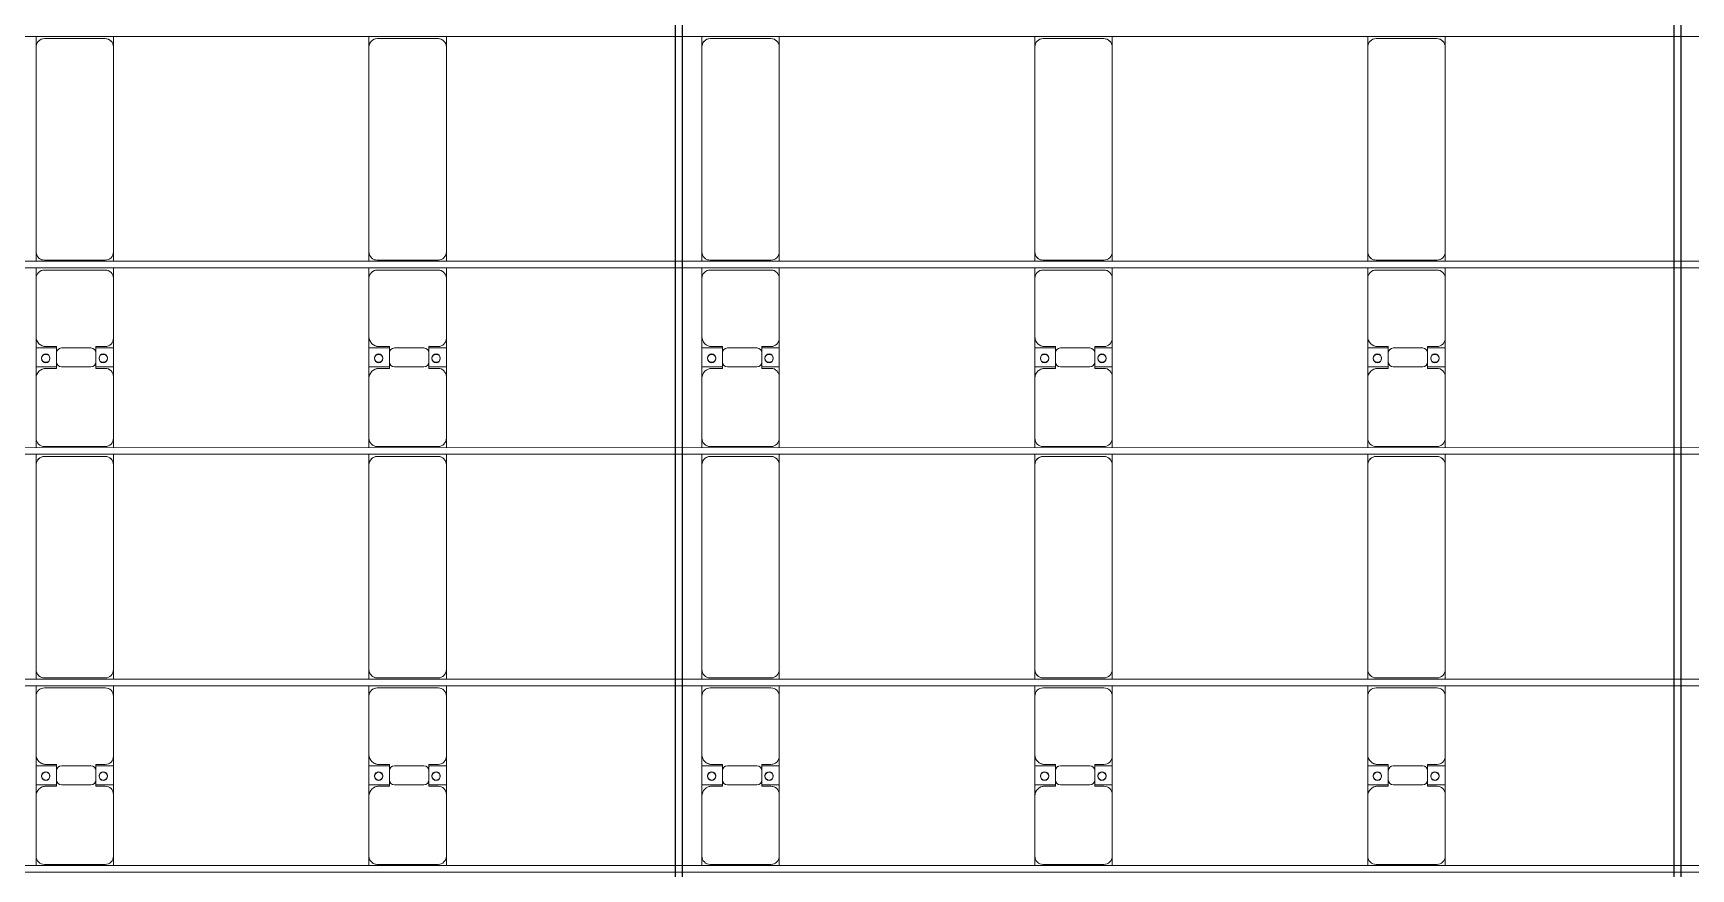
# Model space of a CAD drawing. Header units: millimetres. Extents: x -147246 to 112336, y -213734 to -86506.
# Drawn here: x -84365 to -74406, y -150925 to -145905 of the extents above; entities that cross this region are included whole.
import ezdxf

# ---------------------------------------------------------------- set-up
doc = ezdxf.new("R2010")
doc.units = ezdxf.units.MM
doc.layers.add('A-GENM', color=13, linetype='Continuous', lineweight=9)
doc.layers.add('S-BEAM', color=12, linetype='Continuous', lineweight=9)

# ---------------------------------------------------------------- blocks, each defined once
blk = doc.blocks.new('Dầm C52 - Dầm C52-18781-BỐ TRÍ KHUNG KẾT CẤU BÈ PIN 05')
at = {"layer": 'S-BEAM', "color": 1}
blk.add_line((-74474.3, 20), (74474.3, 20), dxfattribs=at)
blk = doc.blocks.new('Dầm C52 - Dầm C52-18782-BỐ TRÍ KHUNG KẾT CẤU BÈ PIN 05')
at = {"layer": 'S-BEAM', "color": 1}
for p, q in [((-74474.3, 20), (74474.3, 20)), ((74474.3, -20), (-74474.3, -20))]:
    blk.add_line(p, q, dxfattribs=at)
blk = doc.blocks.new('Dầm C52 - Dầm C52-18783-BỐ TRÍ KHUNG KẾT CẤU BÈ PIN 05')
at = {"layer": 'S-BEAM', "color": 1}
for p, q in [((-74474.3, 20), (74474.3, 20)), ((74474.3, -20), (-74474.3, -20))]:
    blk.add_line(p, q, dxfattribs=at)
blk = doc.blocks.new('Dầm C52 - Hộp 40x60-25898-BỐ TRÍ KHUNG KẾT CẤU BÈ PIN 05')
at = {"layer": 'S-BEAM', "color": 3, "lineweight": 25}
for p, q in [((-55982.1, 20), (55982.1, 20)), ((55982.1, -20), (-55982.1, -20))]:
    blk.add_line(p, q, dxfattribs=at)
blk = doc.blocks.new('Dầm C52 - Hộp 40x60-V1-BỐ TRÍ KHUNG KẾT CẤU BÈ PIN 05')
at = {"layer": 'S-BEAM', "color": 3, "lineweight": 25}
for p, q in [((-16391.3, 20), (55982.1, 20)), ((55982.1, -20), (-16391.3, -20))]:
    blk.add_line(p, q, dxfattribs=at)
blk = doc.blocks.new('Dai phao do pin - DẢI PHAO ĐỠ PIN-V7-BỐ TRÍ KHUNG KẾT CẤU BÈ PIN 05')
at = {"layer": 'A-GENM', "color": 7}
for p, q in [((50913.2, 241.6), (50969.7, 241.6)), ((51329.7, 241.6), (50969.7, 241.6)), ((51329.7, 241.6), (51512.2, 241.6)), ((51397.8, 241.6), (51580.3, 241.6)), ((51397.8, 118.2), (51397.8, 241.6)), ((51512.2, 241.6), (51512.2, 118.2)), ((51930.3, 241.6), (51580.3, 241.6)), ((51930.3, 241.6), (51993.2, 241.6)), ((52033.2, 241.6), (52089.7, 241.6)), ((53320.3, 241.6), (52089.7, 241.6)), ((53320.3, 241.6), (53383.2, 241.6)), ((53423.2, 241.6), (53479.7, 241.6)), ((53839.7, 241.6), (53479.7, 241.6)), ((53839.7, 241.6), (54022.2, 241.6)), ((53907.8, 241.6), (54090.3, 241.6)), ((53907.8, 118.2), (53907.8, 241.6)), ((54022.2, 241.6), (54022.2, 118.2)), ((54440.3, 241.6), (54090.3, 241.6)), ((54442.7, 241.6), (54503.2, 241.6)), ((54543.2, 241.6), (54599.7, 241.6)), ((55830.3, 241.6), (54599.7, 241.6)), ((55830.3, 241.6), (55893.2, 241.6)), ((50919.7, 191.6), (50919.7, -173.4)), ((51389.7, 118.2), (51389.7, 181.6)), ((51482.2, 118.2), (51389.7, 118.2)), ((51520.3, 118.2), (51427.8, 118.2)), ((51520.3, 181.6), (51520.3, 118.2)), ((51980.3, -173.4), (51980.3, 191.6)), ((52039.7, 191.6), (52039.7, -173.4)), ((53370.3, -173.4), (53370.3, 191.6)), ((53429.7, 191.6), (53429.7, -173.4)), ((53899.7, 118.2), (53899.7, 181.6)), ((53992.2, 118.2), (53899.7, 118.2)), ((54030.3, 118.2), (53937.8, 118.2)), ((54030.3, 181.6), (54030.3, 118.2)), ((54490.3, -173.4), (54490.3, 191.6)), ((54549.7, 191.6), (54549.7, -173.4)), ((55880.3, -173.4), (55880.3, 191.6)), ((51397.8, 88.2), (51397.8, -88.2)), ((51512.2, -88.2), (51512.2, 88.2)), ((53907.8, 88.2), (53907.8, -88.2)), ((54022.2, -88.2), (54022.2, 88.2)), ((51389.7, -173.4), (51389.7, -118.2)), ((51389.7, -118.2), (51482.2, -118.2)), ((51397.8, -223.4), (51397.8, -118.2)), ((51427.8, -118.2), (51520.3, -118.2)), ((51512.2, -118.2), (51512.2, -223.4)), ((51520.3, -118.2), (51520.3, -173.4)), ((53899.7, -173.4), (53899.7, -118.2)), ((53899.7, -118.2), (53992.2, -118.2)), ((53907.8, -223.4), (53907.8, -118.2)), ((53937.8, -118.2), (54030.3, -118.2)), ((54022.2, -118.2), (54022.2, -223.4)), ((54030.3, -118.2), (54030.3, -173.4)), ((50969.7, -223.4), (50913.2, -223.4)), ((50969.7, -223.4), (51339.7, -223.4)), ((51512.2, -223.4), (51339.7, -223.4)), ((51570.3, -223.4), (51397.8, -223.4)), ((51570.3, -223.4), (51930.3, -223.4)), ((51993.2, -223.4), (51930.3, -223.4)), ((52089.7, -223.4), (52033.2, -223.4)), ((52089.7, -223.4), (53320.3, -223.4)), ((53383.2, -223.4), (53320.3, -223.4)), ((53479.7, -223.4), (53423.2, -223.4)), ((53479.7, -223.4), (53849.7, -223.4)), ((54022.2, -223.4), (53849.7, -223.4)), ((54080.3, -223.4), (53907.8, -223.4)), ((54080.3, -223.4), (54440.3, -223.4)), ((54503.2, -223.4), (54442.7, -223.4)), ((54599.7, -223.4), (54543.2, -223.4)), ((54599.7, -223.4), (55830.3, -223.4)), ((55893.2, -223.4), (55830.3, -223.4))]:
    blk.add_line(p, q, dxfattribs=at)
for centre, radius, start, end in [((50969.7, 191.6), 50, 90, 180), ((50969.7, 191.6), 50, 135, 180), ((51329.7, 181.6), 60, 0, 90), ((51329.7, 181.6), 60, 0, 30), ((51448.6, 183.2), 25, 0, 180), ((51451.4, 183.2), 25, 360, 180), ((51580.3, 181.6), 60, 90, 180), ((51580.3, 181.6), 60, 150, 180), ((51930.3, 191.6), 50, 360, 90), ((51930.3, 191.6), 50, 360, 45), ((52089.7, 191.6), 50, 90, 180), ((52089.7, 191.6), 50, 105, 180), ((53320.3, 191.6), 50, 0, 90), ((53320.3, 191.6), 50, 15, 90), ((53479.7, 191.6), 50, 90, 180), ((53479.7, 191.6), 50, 135, 180), ((53839.7, 181.6), 60, 360, 90), ((53839.7, 181.6), 60, 360, 30), ((53958.6, 183.2), 25, 0, 180), ((53961.4, 183.2), 25, 360, 180), ((54090.3, 181.6), 60, 90, 180), ((54090.3, 181.6), 60, 150, 180), ((54440.3, 191.6), 50, 0, 90), ((54440.3, 191.6), 50, 0, 45), ((54599.7, 191.6), 50, 90, 180), ((54599.7, 191.6), 50, 105, 180), ((55830.3, 191.6), 50, 0, 90), ((55830.3, 191.6), 50, 15, 90), ((51427.8, 88.2), 30, 90, 180), ((51448.6, 183.2), 25, 180, 0), ((51451.4, 183.2), 25, 180, 0), ((51482.2, 88.2), 30, 0, 90), ((53937.8, 88.2), 30, 90, 180), ((53958.6, 183.2), 25, 180, 0), ((53961.4, 183.2), 25, 180, 360), ((53992.2, 88.2), 30, 0, 90), ((51427.8, -88.2), 30, 180, 270), ((51482.2, -88.2), 30, 270, 0), ((53937.8, -88.2), 30, 180, 270), ((53992.2, -88.2), 30, 270, 0), ((50969.7, -173.4), 50, 180, 270), ((50969.7, -173.4), 50, 180, 225), ((51339.7, -173.4), 50, 270, 360), ((51339.7, -173.4), 50, 315, 0), ((51448.6, -161.8), 25, 0, 180), ((51448.6, -161.8), 25, 180, 360), ((51451.4, -161.8), 25, 0, 180), ((51451.4, -161.8), 25, 180, 360), ((51570.3, -173.4), 50, 180, 270), ((51570.3, -173.4), 50, 180, 225), ((51930.3, -173.4), 50, 270, 0), ((51930.3, -173.4), 50, 315, 0), ((52089.7, -173.4), 50, 180, 270), ((52089.7, -173.4), 50, 180, 270), ((53320.3, -173.4), 50, 270, 0), ((53320.3, -173.4), 50, 285, 0), ((53479.7, -173.4), 50, 180, 270), ((53479.7, -173.4), 50, 180, 225), ((53849.7, -173.4), 50, 270, 360), ((53849.7, -173.4), 50, 315, 360), ((53958.6, -161.8), 25, 0, 180), ((53958.6, -161.8), 25, 180, 0), ((53961.4, -161.8), 25, 360, 180), ((53961.4, -161.8), 25, 180, 0), ((54080.3, -173.4), 50, 180, 270), ((54080.3, -173.4), 50, 180, 225), ((54440.3, -173.4), 50, 270, 0), ((54440.3, -173.4), 50, 315, 360), ((54599.7, -173.4), 50, 180, 270), ((54599.7, -173.4), 50, 180, 270), ((55830.3, -173.4), 50, 270, 0), ((55830.3, -173.4), 50, 285, 0)]:
    blk.add_arc(centre, radius, start, end, dxfattribs=at)
blk = doc.blocks.new('Dai phao do pin - DẢI PHAO ĐỠ PIN-V8-BỐ TRÍ KHUNG KẾT CẤU BÈ PIN 05')
at = {"layer": 'A-GENM', "color": 7}
for p, q in [((50913.2, 241.6), (50969.7, 241.6)), ((51329.7, 241.6), (50969.7, 241.6)), ((51329.7, 241.6), (51512.2, 241.6)), ((51397.8, 241.6), (51580.3, 241.6)), ((51397.8, 118.2), (51397.8, 241.6)), ((51512.2, 241.6), (51512.2, 118.2)), ((51930.3, 241.6), (51580.3, 241.6)), ((51930.3, 241.6), (51993.2, 241.6)), ((52033.2, 241.6), (52089.7, 241.6)), ((53320.3, 241.6), (52089.7, 241.6)), ((53320.3, 241.6), (53383.2, 241.6)), ((53423.2, 241.6), (53479.7, 241.6)), ((53839.7, 241.6), (53479.7, 241.6)), ((53839.7, 241.6), (54022.2, 241.6)), ((53907.8, 241.6), (54090.3, 241.6)), ((53907.8, 118.2), (53907.8, 241.6)), ((54022.2, 241.6), (54022.2, 118.2)), ((54440.3, 241.6), (54090.3, 241.6)), ((54442.7, 241.6), (54503.2, 241.6)), ((54543.2, 241.6), (54599.7, 241.6)), ((55830.3, 241.6), (54599.7, 241.6)), ((55830.3, 241.6), (55893.2, 241.6)), ((50919.7, 191.6), (50919.7, -173.4)), ((51389.7, 118.2), (51389.7, 181.6)), ((51482.2, 118.2), (51389.7, 118.2)), ((51520.3, 118.2), (51427.8, 118.2)), ((51520.3, 181.6), (51520.3, 118.2)), ((51980.3, -173.4), (51980.3, 191.6)), ((52039.7, 191.6), (52039.7, -173.4)), ((53370.3, -173.4), (53370.3, 191.6)), ((53429.7, 191.6), (53429.7, -173.4)), ((53899.7, 118.2), (53899.7, 181.6)), ((53992.2, 118.2), (53899.7, 118.2)), ((54030.3, 118.2), (53937.8, 118.2)), ((54030.3, 181.6), (54030.3, 118.2)), ((54490.3, -173.4), (54490.3, 191.6)), ((54549.7, 191.6), (54549.7, -173.4)), ((55880.3, -173.4), (55880.3, 191.6)), ((51397.8, 88.2), (51397.8, -88.2)), ((51512.2, -88.2), (51512.2, 88.2)), ((53907.8, 88.2), (53907.8, -88.2)), ((54022.2, -88.2), (54022.2, 88.2)), ((51389.7, -173.4), (51389.7, -118.2)), ((51389.7, -118.2), (51482.2, -118.2)), ((51397.8, -223.4), (51397.8, -118.2)), ((51427.8, -118.2), (51520.3, -118.2)), ((51512.2, -118.2), (51512.2, -223.4)), ((51520.3, -118.2), (51520.3, -173.4)), ((53899.7, -173.4), (53899.7, -118.2)), ((53899.7, -118.2), (53992.2, -118.2)), ((53907.8, -223.4), (53907.8, -118.2)), ((53937.8, -118.2), (54030.3, -118.2)), ((54022.2, -118.2), (54022.2, -223.4)), ((54030.3, -118.2), (54030.3, -173.4)), ((50969.7, -223.4), (50913.2, -223.4)), ((50969.7, -223.4), (51339.7, -223.4)), ((51512.2, -223.4), (51339.7, -223.4)), ((51570.3, -223.4), (51397.8, -223.4)), ((51570.3, -223.4), (51930.3, -223.4)), ((51993.2, -223.4), (51930.3, -223.4)), ((52089.7, -223.4), (52033.2, -223.4)), ((52089.7, -223.4), (53320.3, -223.4)), ((53383.2, -223.4), (53320.3, -223.4)), ((53479.7, -223.4), (53423.2, -223.4)), ((53479.7, -223.4), (53849.7, -223.4)), ((54022.2, -223.4), (53849.7, -223.4)), ((54080.3, -223.4), (53907.8, -223.4)), ((54080.3, -223.4), (54440.3, -223.4)), ((54503.2, -223.4), (54442.8, -223.4)), ((54599.7, -223.4), (54543.2, -223.4)), ((54599.7, -223.4), (55830.3, -223.4)), ((55893.2, -223.4), (55830.3, -223.4))]:
    blk.add_line(p, q, dxfattribs=at)
for centre, radius, start, end in [((50969.7, 191.6), 50, 90, 180), ((50969.7, 191.6), 50, 135, 173.76807), ((51329.7, 181.6), 60, 0, 90), ((51329.7, 181.6), 60, 0, 30), ((51448.6, 183.2), 25, 0, 180), ((51451.4, 183.2), 25, 360, 180), ((51580.3, 181.6), 60, 90, 180), ((51580.3, 181.6), 60, 150, 180), ((51930.3, 191.6), 50, 360, 90), ((51930.3, 191.6), 50, 360, 45), ((52089.7, 191.6), 50, 90, 180), ((52089.7, 191.6), 50, 105, 180), ((53320.3, 191.6), 50, 0, 90), ((53320.3, 191.6), 50, 15, 90), ((53479.7, 191.6), 50, 90, 180), ((53479.7, 191.6), 50, 135, 180), ((53839.7, 181.6), 60, 360, 90), ((53839.7, 181.6), 60, 360, 30), ((53958.6, 183.2), 25, 0, 180), ((53961.4, 183.2), 25, 360, 180), ((54090.3, 181.6), 60, 90, 180), ((54090.3, 181.6), 60, 150, 180), ((54440.3, 191.6), 50, 0, 90), ((54440.3, 191.6), 50, 0, 45), ((54599.7, 191.6), 50, 90, 180), ((54599.7, 191.6), 50, 105, 180), ((55830.3, 191.6), 50, 0, 90), ((55830.3, 191.6), 50, 15, 90), ((51427.8, 88.2), 30, 90, 180), ((51448.6, 183.2), 25, 180, 0), ((51451.4, 183.2), 25, 180, 0), ((51482.2, 88.2), 30, 0, 90), ((53937.8, 88.2), 30, 90, 180), ((53958.6, 183.2), 25, 180, 0), ((53961.4, 183.2), 25, 180, 360), ((53992.2, 88.2), 30, 0, 90), ((51427.8, -88.2), 30, 180, 270), ((51482.2, -88.2), 30, 270, 0), ((53937.8, -88.2), 30, 180, 270), ((53992.2, -88.2), 30, 270, 0), ((50969.7, -173.4), 50, 180, 270), ((50969.7, -173.4), 50, 180, 225), ((51339.7, -173.4), 50, 270, 360), ((51339.7, -173.4), 50, 315, 0), ((51448.6, -161.8), 25, 0, 180), ((51448.6, -161.8), 25, 180, 360), ((51451.4, -161.8), 25, 0, 180), ((51451.4, -161.8), 25, 180, 360), ((51570.3, -173.4), 50, 180, 270), ((51570.3, -173.4), 50, 180, 225), ((51930.3, -173.4), 50, 270, 0), ((51930.3, -173.4), 50, 315, 0), ((52089.7, -173.4), 50, 180, 270), ((52089.7, -173.4), 50, 180, 270), ((53320.3, -173.4), 50, 270, 0), ((53320.3, -173.4), 50, 285, 0), ((53479.7, -173.4), 50, 180, 270), ((53479.7, -173.4), 50, 180, 225), ((53849.7, -173.4), 50, 270, 360), ((53849.7, -173.4), 50, 315, 360), ((53958.6, -161.8), 25, 0, 180), ((53958.6, -161.8), 25, 180, 0), ((53961.4, -161.8), 25, 360, 180), ((53961.4, -161.8), 25, 180, 0), ((54080.3, -173.4), 50, 180, 270), ((54080.3, -173.4), 50, 180, 225), ((54440.3, -173.4), 50, 270, 0), ((54440.3, -173.4), 50, 315, 360), ((54599.7, -173.4), 50, 180, 270), ((54599.7, -173.4), 50, 180, 270), ((55830.3, -173.4), 50, 270, 0), ((55830.3, -173.4), 50, 285, 0)]:
    blk.add_arc(centre, radius, start, end, dxfattribs=at)
blk = doc.blocks.new('Dai phao do pin - DẢI PHAO ĐỠ PIN-V9-BỐ TRÍ KHUNG KẾT CẤU BÈ PIN 05')
at = {"layer": 'A-GENM', "color": 7}
for p, q in [((50913.2, 241.6), (50969.7, 241.6)), ((51329.7, 241.6), (50969.7, 241.6)), ((51329.7, 241.6), (51512.2, 241.6)), ((51397.8, 241.6), (51580.3, 241.6)), ((51397.8, 118.2), (51397.8, 241.6)), ((51512.2, 241.6), (51512.2, 118.2)), ((51930.3, 241.6), (51580.3, 241.6)), ((51930.3, 241.6), (51993.2, 241.6)), ((52033.2, 241.6), (52089.7, 241.6)), ((53320.3, 241.6), (52089.7, 241.6)), ((53320.3, 241.6), (53383.2, 241.6)), ((53423.2, 241.6), (53479.7, 241.6)), ((53839.7, 241.6), (53479.7, 241.6)), ((53839.7, 241.6), (54022.2, 241.6)), ((53907.8, 241.6), (54090.3, 241.6)), ((53907.8, 118.2), (53907.8, 241.6)), ((54022.2, 241.6), (54022.2, 118.2)), ((54440.3, 241.6), (54090.3, 241.6)), ((54442.8, 241.6), (54503.2, 241.6)), ((54543.2, 241.6), (54599.7, 241.6)), ((55830.3, 241.6), (54599.7, 241.6)), ((55830.3, 241.6), (55893.2, 241.6)), ((50919.7, 191.6), (50919.7, -173.4)), ((51389.7, 118.2), (51389.7, 181.6)), ((51482.2, 118.2), (51389.7, 118.2)), ((51520.3, 118.2), (51427.8, 118.2)), ((51520.3, 181.6), (51520.3, 118.2)), ((51980.3, -173.4), (51980.3, 191.6)), ((52039.7, 191.6), (52039.7, -173.4)), ((53370.3, -173.4), (53370.3, 191.6)), ((53429.7, 191.6), (53429.7, -173.4)), ((53899.7, 118.2), (53899.7, 181.6)), ((53992.2, 118.2), (53899.7, 118.2)), ((54030.3, 118.2), (53937.8, 118.2)), ((54030.3, 181.6), (54030.3, 118.2)), ((54490.3, -173.4), (54490.3, 191.6)), ((54549.7, 191.6), (54549.7, -173.4)), ((55880.3, -173.4), (55880.3, 191.6)), ((51397.8, 88.2), (51397.8, -88.2)), ((51512.2, -88.2), (51512.2, 88.2)), ((53907.8, 88.2), (53907.8, -88.2)), ((54022.2, -88.2), (54022.2, 88.2)), ((51389.7, -173.4), (51389.7, -118.2)), ((51389.7, -118.2), (51482.2, -118.2)), ((51397.8, -223.4), (51397.8, -118.2)), ((51427.8, -118.2), (51520.3, -118.2)), ((51512.2, -118.2), (51512.2, -223.4)), ((51520.3, -118.2), (51520.3, -173.4)), ((53899.7, -173.4), (53899.7, -118.2)), ((53899.7, -118.2), (53992.2, -118.2)), ((53907.8, -223.4), (53907.8, -118.2)), ((53937.8, -118.2), (54030.3, -118.2)), ((54022.2, -118.2), (54022.2, -223.4)), ((54030.3, -118.2), (54030.3, -173.4)), ((50969.7, -223.4), (50913.2, -223.4)), ((50969.7, -223.4), (51339.7, -223.4)), ((51512.2, -223.4), (51339.7, -223.4)), ((51570.3, -223.4), (51397.8, -223.4)), ((51570.3, -223.4), (51930.3, -223.4)), ((51993.2, -223.4), (51930.3, -223.4)), ((52089.7, -223.4), (52033.2, -223.4)), ((52089.7, -223.4), (53320.3, -223.4)), ((53383.2, -223.4), (53320.3, -223.4)), ((53479.7, -223.4), (53423.2, -223.4)), ((53479.7, -223.4), (53849.7, -223.4)), ((54022.2, -223.4), (53849.7, -223.4)), ((54080.3, -223.4), (53907.8, -223.4)), ((54080.3, -223.4), (54440.3, -223.4)), ((54503.2, -223.4), (54442.8, -223.4)), ((54599.7, -223.4), (54543.2, -223.4)), ((54599.7, -223.4), (55830.3, -223.4)), ((55893.2, -223.4), (55830.3, -223.4))]:
    blk.add_line(p, q, dxfattribs=at)
for centre, radius, start, end in [((50969.7, 191.6), 50, 90, 180), ((50969.7, 191.6), 50, 135, 180), ((51329.7, 181.6), 60, 0, 90), ((51329.7, 181.6), 60, 0, 30), ((51448.6, 183.2), 25, 0, 180), ((51451.4, 183.2), 25, 360, 180), ((51580.3, 181.6), 60, 90, 180), ((51580.3, 181.6), 60, 150, 180), ((51930.3, 191.6), 50, 360, 90), ((51930.3, 191.6), 50, 360, 45), ((52089.7, 191.6), 50, 90, 180), ((52089.7, 191.6), 50, 105, 180), ((53320.3, 191.6), 50, 0, 90), ((53320.3, 191.6), 50, 15, 90), ((53479.7, 191.6), 50, 90, 180), ((53479.7, 191.6), 50, 135, 180), ((53839.7, 181.6), 60, 360, 90), ((53839.7, 181.6), 60, 360, 30), ((53958.6, 183.2), 25, 0, 180), ((53961.4, 183.2), 25, 360, 180), ((54090.3, 181.6), 60, 90, 180), ((54090.3, 181.6), 60, 150, 180), ((54440.3, 191.6), 50, 0, 90), ((54440.3, 191.6), 50, 0, 45), ((54599.7, 191.6), 50, 90, 180), ((54599.7, 191.6), 50, 105, 180), ((55830.3, 191.6), 50, 0, 90), ((55830.3, 191.6), 50, 15, 90), ((51427.8, 88.2), 30, 90, 180), ((51448.6, 183.2), 25, 180, 0), ((51451.4, 183.2), 25, 180, 0), ((51482.2, 88.2), 30, 0, 90), ((53937.8, 88.2), 30, 90, 180), ((53958.6, 183.2), 25, 180, 0), ((53961.4, 183.2), 25, 180, 360), ((53992.2, 88.2), 30, 0, 90), ((51427.8, -88.2), 30, 180, 270), ((51482.2, -88.2), 30, 270, 0), ((53937.8, -88.2), 30, 180, 270), ((53992.2, -88.2), 30, 270, 0), ((50969.7, -173.4), 50, 180, 270), ((50969.7, -173.4), 50, 180, 225), ((51339.7, -173.4), 50, 270, 360), ((51339.7, -173.4), 50, 315, 0), ((51448.6, -161.8), 25, 0, 180), ((51448.6, -161.8), 25, 180, 360), ((51451.4, -161.8), 25, 0, 180), ((51451.4, -161.8), 25, 180, 360), ((51570.3, -173.4), 50, 180, 270), ((51570.3, -173.4), 50, 180, 225), ((51930.3, -173.4), 50, 270, 0), ((51930.3, -173.4), 50, 315, 0), ((52089.7, -173.4), 50, 180, 270), ((52089.7, -173.4), 50, 180, 270), ((53320.3, -173.4), 50, 270, 0), ((53320.3, -173.4), 50, 285, 0), ((53479.7, -173.4), 50, 180, 270), ((53479.7, -173.4), 50, 180, 225), ((53849.7, -173.4), 50, 270, 360), ((53849.7, -173.4), 50, 315, 360), ((53958.6, -161.8), 25, 0, 180), ((53958.6, -161.8), 25, 180, 0), ((53961.4, -161.8), 25, 360, 180), ((53961.4, -161.8), 25, 180, 0), ((54080.3, -173.4), 50, 180, 270), ((54080.3, -173.4), 50, 180, 225), ((54440.3, -173.4), 50, 270, 0), ((54440.3, -173.4), 50, 315, 360), ((54599.7, -173.4), 50, 180, 270), ((54599.7, -173.4), 50, 180, 270), ((55830.3, -173.4), 50, 270, 0), ((55830.3, -173.4), 50, 285, 0)]:
    blk.add_arc(centre, radius, start, end, dxfattribs=at)
blk = doc.blocks.new('Dai phao do pin - DẢI PHAO ĐỠ PIN-V10-BỐ TRÍ KHUNG KẾT CẤU BÈ PIN 05')
at = {"layer": 'A-GENM', "color": 7}
for p, q in [((50913.2, 241.6), (50969.7, 241.6)), ((51329.7, 241.6), (50969.7, 241.6)), ((51329.7, 241.6), (51512.2, 241.6)), ((51397.8, 241.6), (51580.3, 241.6)), ((51397.8, 118.2), (51397.8, 241.6)), ((51512.2, 241.6), (51512.2, 118.2)), ((51930.3, 241.6), (51580.3, 241.6)), ((51930.3, 241.6), (51993.2, 241.6)), ((52033.2, 241.6), (52089.7, 241.6)), ((53320.3, 241.6), (52089.7, 241.6)), ((53320.3, 241.6), (53383.2, 241.6)), ((53423.2, 241.6), (53479.7, 241.6)), ((53839.7, 241.6), (53479.7, 241.6)), ((53839.7, 241.6), (54022.2, 241.6)), ((53907.8, 241.6), (54090.3, 241.6)), ((53907.8, 118.2), (53907.8, 241.6)), ((54022.2, 241.6), (54022.2, 118.2)), ((54440.3, 241.6), (54090.3, 241.6)), ((54442.8, 241.6), (54503.2, 241.6)), ((54543.2, 241.6), (54599.7, 241.6)), ((55830.3, 241.6), (54599.7, 241.6)), ((55830.3, 241.6), (55893.2, 241.6)), ((50919.7, 191.6), (50919.7, -173.4)), ((51389.7, 118.2), (51389.7, 181.6)), ((51482.2, 118.2), (51389.7, 118.2)), ((51520.3, 118.2), (51427.8, 118.2)), ((51520.3, 181.6), (51520.3, 118.2)), ((51980.3, -173.4), (51980.3, 191.6)), ((52039.7, 191.6), (52039.7, -173.4)), ((53370.3, -173.4), (53370.3, 191.6)), ((53429.7, 191.6), (53429.7, -173.4)), ((53899.7, 118.2), (53899.7, 181.6)), ((53992.2, 118.2), (53899.7, 118.2)), ((54030.3, 118.2), (53937.8, 118.2)), ((54030.3, 181.6), (54030.3, 118.2)), ((54490.3, -173.4), (54490.3, 191.6)), ((54549.7, 191.6), (54549.7, -173.4)), ((55880.3, -173.4), (55880.3, 191.6)), ((51397.8, 88.2), (51397.8, -88.2)), ((51512.2, -88.2), (51512.2, 88.2)), ((53907.8, 88.2), (53907.8, -88.2)), ((54022.2, -88.2), (54022.2, 88.2)), ((51389.7, -173.4), (51389.7, -118.2)), ((51389.7, -118.2), (51482.2, -118.2)), ((51397.8, -223.4), (51397.8, -118.2)), ((51427.8, -118.2), (51520.3, -118.2)), ((51512.2, -118.2), (51512.2, -223.4)), ((51520.3, -118.2), (51520.3, -173.4)), ((53899.7, -173.4), (53899.7, -118.2)), ((53899.7, -118.2), (53992.2, -118.2)), ((53907.8, -223.4), (53907.8, -118.2)), ((53937.8, -118.2), (54030.3, -118.2)), ((54022.2, -118.2), (54022.2, -223.4)), ((54030.3, -118.2), (54030.3, -173.4)), ((50969.7, -223.4), (50913.2, -223.4)), ((50969.7, -223.4), (51339.7, -223.4)), ((51512.2, -223.4), (51339.7, -223.4)), ((51570.3, -223.4), (51397.8, -223.4)), ((51570.3, -223.4), (51930.3, -223.4)), ((51993.2, -223.4), (51930.3, -223.4)), ((52089.7, -223.4), (52033.2, -223.4)), ((52089.7, -223.4), (53320.3, -223.4)), ((53383.2, -223.4), (53320.3, -223.4)), ((53479.7, -223.4), (53423.2, -223.4)), ((53479.7, -223.4), (53849.7, -223.4)), ((54022.2, -223.4), (53849.7, -223.4)), ((54080.3, -223.4), (53907.8, -223.4)), ((54080.3, -223.4), (54440.3, -223.4)), ((54503.2, -223.4), (54442.8, -223.4)), ((54599.7, -223.4), (54543.2, -223.4)), ((54599.7, -223.4), (55830.3, -223.4)), ((55893.2, -223.4), (55830.3, -223.4))]:
    blk.add_line(p, q, dxfattribs=at)
for centre, radius, start, end in [((50969.7, 191.6), 50, 90, 180), ((50969.7, 191.6), 50, 135, 180), ((51329.7, 181.6), 60, 0, 90), ((51329.7, 181.6), 60, 0, 30), ((51448.6, 183.2), 25, 0, 180), ((51451.4, 183.2), 25, 360, 180), ((51580.3, 181.6), 60, 90, 180), ((51580.3, 181.6), 60, 150, 180), ((51930.3, 191.6), 50, 360, 90), ((51930.3, 191.6), 50, 360, 45), ((52089.7, 191.6), 50, 90, 180), ((52089.7, 191.6), 50, 105, 180), ((53320.3, 191.6), 50, 0, 90), ((53320.3, 191.6), 50, 15, 90), ((53479.7, 191.6), 50, 90, 180), ((53479.7, 191.6), 50, 135, 180), ((53839.7, 181.6), 60, 360, 90), ((53839.7, 181.6), 60, 360, 30), ((53958.6, 183.2), 25, 0, 180), ((53961.4, 183.2), 25, 360, 180), ((54090.3, 181.6), 60, 90, 180), ((54090.3, 181.6), 60, 150, 180), ((54440.3, 191.6), 50, 0, 90), ((54440.3, 191.6), 50, 0, 45), ((54599.7, 191.6), 50, 90, 180), ((54599.7, 191.6), 50, 105, 180), ((55830.3, 191.6), 50, 0, 90), ((55830.3, 191.6), 50, 15, 90), ((51427.8, 88.2), 30, 90, 180), ((51448.6, 183.2), 25, 180, 0), ((51451.4, 183.2), 25, 180, 0), ((51482.2, 88.2), 30, 0, 90), ((53937.8, 88.2), 30, 90, 180), ((53958.6, 183.2), 25, 180, 0), ((53961.4, 183.2), 25, 180, 360), ((53992.2, 88.2), 30, 0, 90), ((51427.8, -88.2), 30, 180, 270), ((51482.2, -88.2), 30, 270, 0), ((53937.8, -88.2), 30, 180, 270), ((53992.2, -88.2), 30, 270, 0), ((50969.7, -173.4), 50, 180, 270), ((50969.7, -173.4), 50, 180, 225), ((51339.7, -173.4), 50, 270, 360), ((51339.7, -173.4), 50, 315, 0), ((51448.6, -161.8), 25, 0, 180), ((51448.6, -161.8), 25, 180, 360), ((51451.4, -161.8), 25, 0, 180), ((51451.4, -161.8), 25, 180, 360), ((51570.3, -173.4), 50, 180, 270), ((51570.3, -173.4), 50, 180, 225), ((51930.3, -173.4), 50, 270, 0), ((51930.3, -173.4), 50, 315, 0), ((52089.7, -173.4), 50, 180, 270), ((52089.7, -173.4), 50, 180, 270), ((53320.3, -173.4), 50, 270, 0), ((53320.3, -173.4), 50, 285, 0), ((53479.7, -173.4), 50, 180, 270), ((53479.7, -173.4), 50, 180, 225), ((53849.7, -173.4), 50, 270, 360), ((53849.7, -173.4), 50, 315, 360), ((53958.6, -161.8), 25, 0, 180), ((53958.6, -161.8), 25, 180, 0), ((53961.4, -161.8), 25, 360, 180), ((53961.4, -161.8), 25, 180, 0), ((54080.3, -173.4), 50, 180, 270), ((54080.3, -173.4), 50, 180, 225), ((54440.3, -173.4), 50, 270, 0), ((54440.3, -173.4), 50, 315, 360), ((54599.7, -173.4), 50, 180, 270), ((54599.7, -173.4), 50, 180, 270), ((55830.3, -173.4), 50, 270, 0), ((55830.3, -173.4), 50, 285, 0)]:
    blk.add_arc(centre, radius, start, end, dxfattribs=at)
blk = doc.blocks.new('Dai phao do pin - DẢI PHAO ĐỠ PIN-V11-BỐ TRÍ KHUNG KẾT CẤU BÈ PIN 05')
at = {"layer": 'A-GENM', "color": 7}
for p, q in [((50913.2, 241.6), (50969.7, 241.6)), ((51329.7, 241.6), (50969.7, 241.6)), ((51329.7, 241.6), (51512.2, 241.6)), ((51397.8, 241.6), (51580.3, 241.6)), ((51397.8, 118.2), (51397.8, 241.6)), ((51512.2, 241.6), (51512.2, 118.2)), ((51930.3, 241.6), (51580.3, 241.6)), ((51930.3, 241.6), (51993.2, 241.6)), ((52033.2, 241.6), (52089.7, 241.6)), ((53320.3, 241.6), (52089.7, 241.6)), ((53320.3, 241.6), (53383.2, 241.6)), ((53423.2, 241.6), (53479.7, 241.6)), ((53839.7, 241.6), (53479.7, 241.6)), ((53839.7, 241.6), (54022.2, 241.6)), ((53907.8, 241.6), (54090.3, 241.6)), ((53907.8, 118.2), (53907.8, 241.6)), ((54022.2, 241.6), (54022.2, 118.2)), ((54440.3, 241.6), (54090.3, 241.6)), ((54442.8, 241.6), (54503.2, 241.6)), ((54543.2, 241.6), (54599.7, 241.6)), ((55830.3, 241.6), (54599.7, 241.6)), ((55830.3, 241.6), (55893.2, 241.6)), ((50919.7, 191.6), (50919.7, -173.4)), ((51389.7, 118.2), (51389.7, 181.6)), ((51482.2, 118.2), (51389.7, 118.2)), ((51520.3, 118.2), (51427.8, 118.2)), ((51520.3, 181.6), (51520.3, 118.2)), ((51980.3, -173.4), (51980.3, 191.6)), ((52039.7, 191.6), (52039.7, -173.4)), ((53370.3, -173.4), (53370.3, 191.6)), ((53429.7, 191.6), (53429.7, -173.4)), ((53899.7, 118.2), (53899.7, 181.6)), ((53992.2, 118.2), (53899.7, 118.2)), ((54030.3, 118.2), (53937.8, 118.2)), ((54030.3, 181.6), (54030.3, 118.2)), ((54490.3, -173.4), (54490.3, 191.6)), ((54549.7, 191.6), (54549.7, -173.4)), ((55880.3, -173.4), (55880.3, 191.6)), ((51397.8, 88.2), (51397.8, -88.2)), ((51512.2, -88.2), (51512.2, 88.2)), ((53907.8, 88.2), (53907.8, -88.2)), ((54022.2, -88.2), (54022.2, 88.2)), ((51389.7, -173.4), (51389.7, -118.2)), ((51389.7, -118.2), (51482.2, -118.2)), ((51397.8, -223.4), (51397.8, -118.2)), ((51427.8, -118.2), (51520.3, -118.2)), ((51512.2, -118.2), (51512.2, -223.4)), ((51520.3, -118.2), (51520.3, -173.4)), ((53899.7, -173.4), (53899.7, -118.2)), ((53899.7, -118.2), (53992.2, -118.2)), ((53907.8, -223.4), (53907.8, -118.2)), ((53937.8, -118.2), (54030.3, -118.2)), ((54022.2, -118.2), (54022.2, -223.4)), ((54030.3, -118.2), (54030.3, -173.4)), ((50969.7, -223.4), (50913.2, -223.4)), ((50969.7, -223.4), (51339.7, -223.4)), ((51512.2, -223.4), (51339.7, -223.4)), ((51570.3, -223.4), (51397.8, -223.4)), ((51570.3, -223.4), (51930.3, -223.4)), ((51993.2, -223.4), (51930.3, -223.4)), ((52089.7, -223.4), (52033.2, -223.4)), ((52089.7, -223.4), (53320.3, -223.4)), ((53383.2, -223.4), (53320.3, -223.4)), ((53479.7, -223.4), (53423.2, -223.4)), ((53479.7, -223.4), (53849.7, -223.4)), ((54022.2, -223.4), (53849.7, -223.4)), ((54080.3, -223.4), (53907.8, -223.4)), ((54080.3, -223.4), (54440.3, -223.4)), ((54503.2, -223.4), (54442.8, -223.4)), ((54599.7, -223.4), (54543.2, -223.4)), ((54599.7, -223.4), (55830.3, -223.4)), ((55893.2, -223.4), (55830.3, -223.4))]:
    blk.add_line(p, q, dxfattribs=at)
for centre, radius, start, end in [((50969.7, 191.6), 50, 90, 180), ((50969.7, 191.6), 50, 135, 180), ((51329.7, 181.6), 60, 0, 90), ((51329.7, 181.6), 60, 0, 30), ((51448.6, 183.2), 25, 0, 180), ((51451.4, 183.2), 25, 360, 180), ((51580.3, 181.6), 60, 90, 180), ((51580.3, 181.6), 60, 150, 180), ((51930.3, 191.6), 50, 360, 90), ((51930.3, 191.6), 50, 360, 45), ((52089.7, 191.6), 50, 90, 180), ((52089.7, 191.6), 50, 105, 180), ((53320.3, 191.6), 50, 0, 90), ((53320.3, 191.6), 50, 15, 90), ((53479.7, 191.6), 50, 90, 180), ((53479.7, 191.6), 50, 135, 180), ((53839.7, 181.6), 60, 360, 90), ((53839.7, 181.6), 60, 360, 30), ((53958.6, 183.2), 25, 0, 180), ((53961.4, 183.2), 25, 360, 180), ((54090.3, 181.6), 60, 90, 180), ((54090.3, 181.6), 60, 150, 180), ((54440.3, 191.6), 50, 0, 90), ((54440.3, 191.6), 50, 0, 45), ((54599.7, 191.6), 50, 90, 180), ((54599.7, 191.6), 50, 105, 180), ((55830.3, 191.6), 50, 0, 90), ((55830.3, 191.6), 50, 15, 90), ((51427.8, 88.2), 30, 90, 180), ((51448.6, 183.2), 25, 180, 0), ((51451.4, 183.2), 25, 180, 0), ((51482.2, 88.2), 30, 0, 90), ((53937.8, 88.2), 30, 90, 180), ((53958.6, 183.2), 25, 180, 0), ((53961.4, 183.2), 25, 180, 360), ((53992.2, 88.2), 30, 0, 90), ((51427.8, -88.2), 30, 180, 270), ((51482.2, -88.2), 30, 270, 0), ((53937.8, -88.2), 30, 180, 270), ((53992.2, -88.2), 30, 270, 0), ((50969.7, -173.4), 50, 180, 270), ((50969.7, -173.4), 50, 180, 225), ((51339.7, -173.4), 50, 270, 360), ((51339.7, -173.4), 50, 315, 0), ((51448.6, -161.8), 25, 0, 180), ((51448.6, -161.8), 25, 180, 360), ((51451.4, -161.8), 25, 0, 180), ((51451.4, -161.8), 25, 180, 360), ((51570.3, -173.4), 50, 180, 270), ((51570.3, -173.4), 50, 180, 225), ((51930.3, -173.4), 50, 270, 0), ((51930.3, -173.4), 50, 315, 0), ((52089.7, -173.4), 50, 180, 270), ((52089.7, -173.4), 50, 180, 270), ((53320.3, -173.4), 50, 270, 0), ((53320.3, -173.4), 50, 285, 0), ((53479.7, -173.4), 50, 180, 270), ((53479.7, -173.4), 50, 180, 225), ((53849.7, -173.4), 50, 270, 360), ((53849.7, -173.4), 50, 315, 360), ((53958.6, -161.8), 25, 0, 180), ((53958.6, -161.8), 25, 180, 0), ((53961.4, -161.8), 25, 360, 180), ((53961.4, -161.8), 25, 180, 0), ((54080.3, -173.4), 50, 180, 270), ((54080.3, -173.4), 50, 180, 225), ((54440.3, -173.4), 50, 270, 0), ((54440.3, -173.4), 50, 315, 360), ((54599.7, -173.4), 50, 180, 270), ((54599.7, -173.4), 50, 180, 270), ((55830.3, -173.4), 50, 270, 0), ((55830.3, -173.4), 50, 285, 0)]:
    blk.add_arc(centre, radius, start, end, dxfattribs=at)
blk = doc.blocks.new('HOBANMONG_BEPIN 5_rvt-1-BỐ TRÍ KHUNG KẾT CẤU BÈ PIN 05')
at = {"layer": 'A-GENM', "color": 3, "lineweight": 25, "rotation": 89.99977101252024}
for name, p in [('Dai phao do pin - DẢI PHAO ĐỠ PIN-V7-BỐ TRÍ KHUNG KẾT CẤU BÈ PIN 05', (-84105.9, -201818)), ('Dai phao do pin - DẢI PHAO ĐỠ PIN-V8-BỐ TRÍ KHUNG KẾT CẤU BÈ PIN 05', (-82105.9, -201818)), ('Dai phao do pin - DẢI PHAO ĐỠ PIN-V9-BỐ TRÍ KHUNG KẾT CẤU BÈ PIN 05', (-80105.9, -201818)), ('Dai phao do pin - DẢI PHAO ĐỠ PIN-V10-BỐ TRÍ KHUNG KẾT CẤU BÈ PIN 05', (-78105.9, -201818)), ('Dai phao do pin - DẢI PHAO ĐỠ PIN-V11-BỐ TRÍ KHUNG KẾT CẤU BÈ PIN 05', (-76105.9, -201818))]:
    blk.add_blockref(name, p, dxfattribs=at)
at = {"layer": 'S-BEAM', "color": 3, "lineweight": 25}
for name, p, rotation in [('Dầm C52 - Hộp 40x60-25898-BỐ TRÍ KHUNG KẾT CẤU BÈ PIN 05', (-80485.7, -148536.9), 269.9997710125197), ('Dầm C52 - Hộp 40x60-V1-BỐ TRÍ KHUNG KẾT CẤU BÈ PIN 05', (-74485.7, -148536.9), 269.9997710125197), ('Dầm C52 - Dầm C52-18781-BỐ TRÍ KHUNG KẾT CẤU BÈ PIN 05', (-66080, -145904.9), 179.9997710135151), ('Dầm C52 - Dầm C52-18782-BỐ TRÍ KHUNG KẾT CẤU BÈ PIN 05', (-66080, -147294.9), 179.9997710135151), ('Dầm C52 - Dầm C52-18782-BỐ TRÍ KHUNG KẾT CẤU BÈ PIN 05', (-66080, -148414.9), 179.9997710135151), ('Dầm C52 - Dầm C52-18783-BỐ TRÍ KHUNG KẾT CẤU BÈ PIN 05', (-66080, -149804.9), 179.9997710135151), ('Dầm C52 - Dầm C52-18783-BỐ TRÍ KHUNG KẾT CẤU BÈ PIN 05', (-66080, -150924.9), 179.9997710135151)]:
    blk.add_blockref(name, p, dxfattribs=dict(at, rotation=rotation))

msp = doc.modelspace()

# ---------------------------------------------------------------- block references
at = {"lineweight": 5}
msp.add_blockref('HOBANMONG_BEPIN 5_rvt-1-BỐ TRÍ KHUNG KẾT CẤU BÈ PIN 05', (0, 0), dxfattribs=at)

doc.saveas('drawing.dxf')
